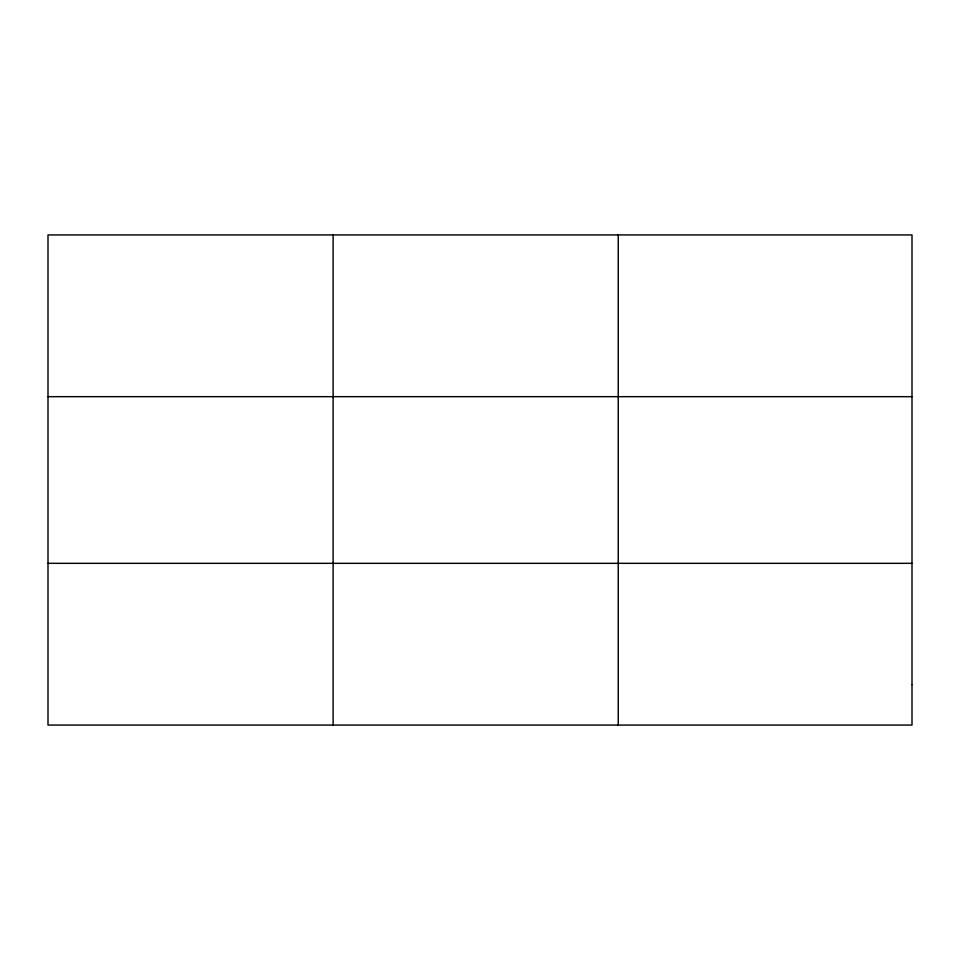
<?xml version="1.0" encoding="UTF-8"?>
<svg xmlns="http://www.w3.org/2000/svg" width="960" height="960" viewBox="0 0 960 960"><rect width="100%" height="100%" fill="white"/><g stroke="black" fill="none" stroke-linecap="round" stroke-linejoin="round"><path stroke-width="1.44" d="M333.12 725.064L333.12 234.936M618.24 725.064L618.24 234.936M48 396.672L912 396.672M48 563.328L912 563.328M912 684.624L912 725.064L48 725.064L48 234.936L912 234.936L912 684.624"/></g></svg>
